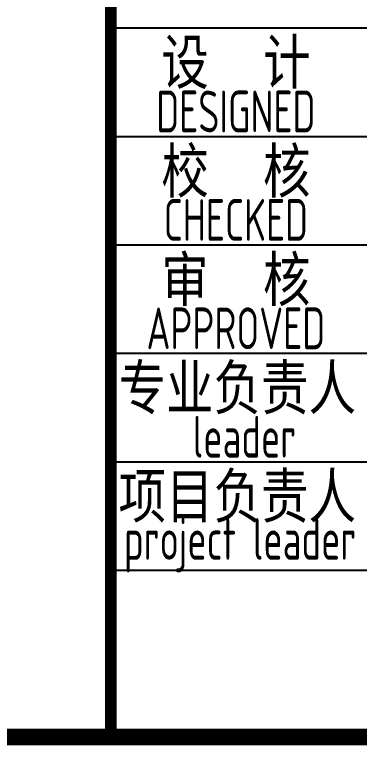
# Model space of a CAD drawing. Extents: x 5109802 to 7068445, y -422737 to 2032183.
# Drawn here: x 5149630 to 5151698, y -320327 to -315947 of the extents above; entities that cross this region are included whole.
import ezdxf
from ezdxf.enums import TextEntityAlignment as Align

# ---------------------------------------------------------------- set-up
doc = ezdxf.new("R2010")
doc.units = 0
doc.header["$LTSCALE"] = 1000
doc.header["$MEASUREMENT"] = 0
doc.layers.get('0').update_dxf_attribs({"linetype": 'CONTINUOUS'})
doc.layers.add('TH_TITLE', color=7, linetype='CONTINUOUS')
doc.styles.add('AHD_TQ', font='sceie.shx', dxfattribs={"bigfont": 'sceic.shx'})

msp = doc.modelspace()

# ---------------------------------------------------------------- linework, layer by layer
for p, q in [((5150207.2, -316027.1), (5161207.2, -316027.1)), ((5150207.2, -316677.1), (5155707.2, -316677.1)), ((5150207.2, -317327.1), (5155707.2, -317327.1)), ((5150207.2, -317977.1), (5155707.2, -317977.1)), ((5150207.2, -318627.1), (5155707.2, -318627.1)), ((5150207.2, -319277.1), (5168207.2, -319277.1)), ((5150207.2, -320277.1), (5168207.2, -320277.1))]:
    msp.add_line(p, q)
at = {"const_width": 70}
msp.add_lwpolyline([(5150207.2, -314277.1), (5150207.2, -320277.1)], dxfattribs=at)
at = {"layer": 'TH_TITLE', "const_width": 100}
msp.add_lwpolyline([(5112307.2, -320277.1), (5168207.2, -320277.1), (5168207.2, -280277.1), (5112307.2, -280277.1)], close=True, dxfattribs=at)

# ---------------------------------------------------------------- texts
at = {"style": 'AHD_TQ'}
for s, p in [('设  计', (5150957.2, -316227.1)), ('校  核', (5150957.2, -316877.1)), ('审  核', (5150957.2, -317527.1)), ('专业负责人', (5150965.5, -318177.1)), ('项目负责人', (5150965.5, -318827.1))]:
    msp.add_text(s, height=300, dxfattribs=at).set_placement(p, align=Align.MIDDLE)
at = {"style": 'AHD_TQ', "width": 0.75}
for s, p in [('DESIGNED', (5150957.2, -316527.1)), ('CHECKED', (5150957.2, -317177.1)), ('APPROVED', (5150957.2, -317827.1)), ('leader', (5151009.1, -318477.1)), ('project leader', (5150982.7, -319127.1))]:
    msp.add_text(s, height=250, dxfattribs=at).set_placement(p, align=Align.MIDDLE)

doc.saveas('drawing.dxf')
